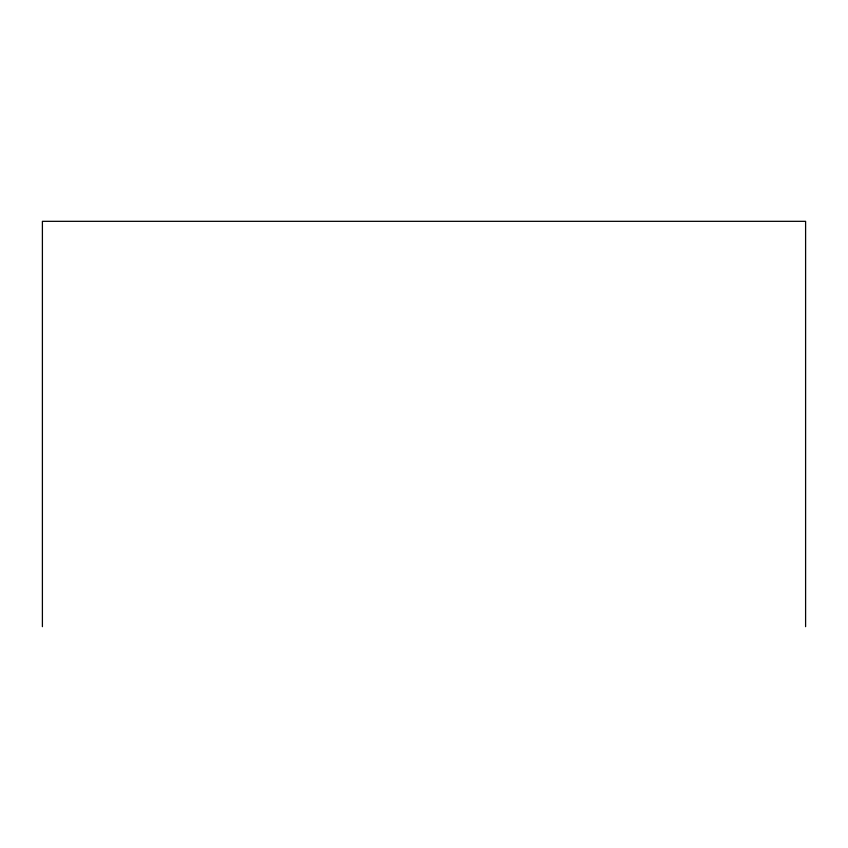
<?xml version="1.0" encoding="UTF-8"?>
<svg xmlns="http://www.w3.org/2000/svg" width="848" height="848" viewBox="0 0 848 848"><rect width="100%" height="100%" fill="white"/><g stroke="black" fill="none" stroke-linecap="round" stroke-linejoin="round"><path stroke-width="1.27" d="M805.6 626.672L805.6 221.328L42.4 221.328L42.4 626.672"/></g></svg>
